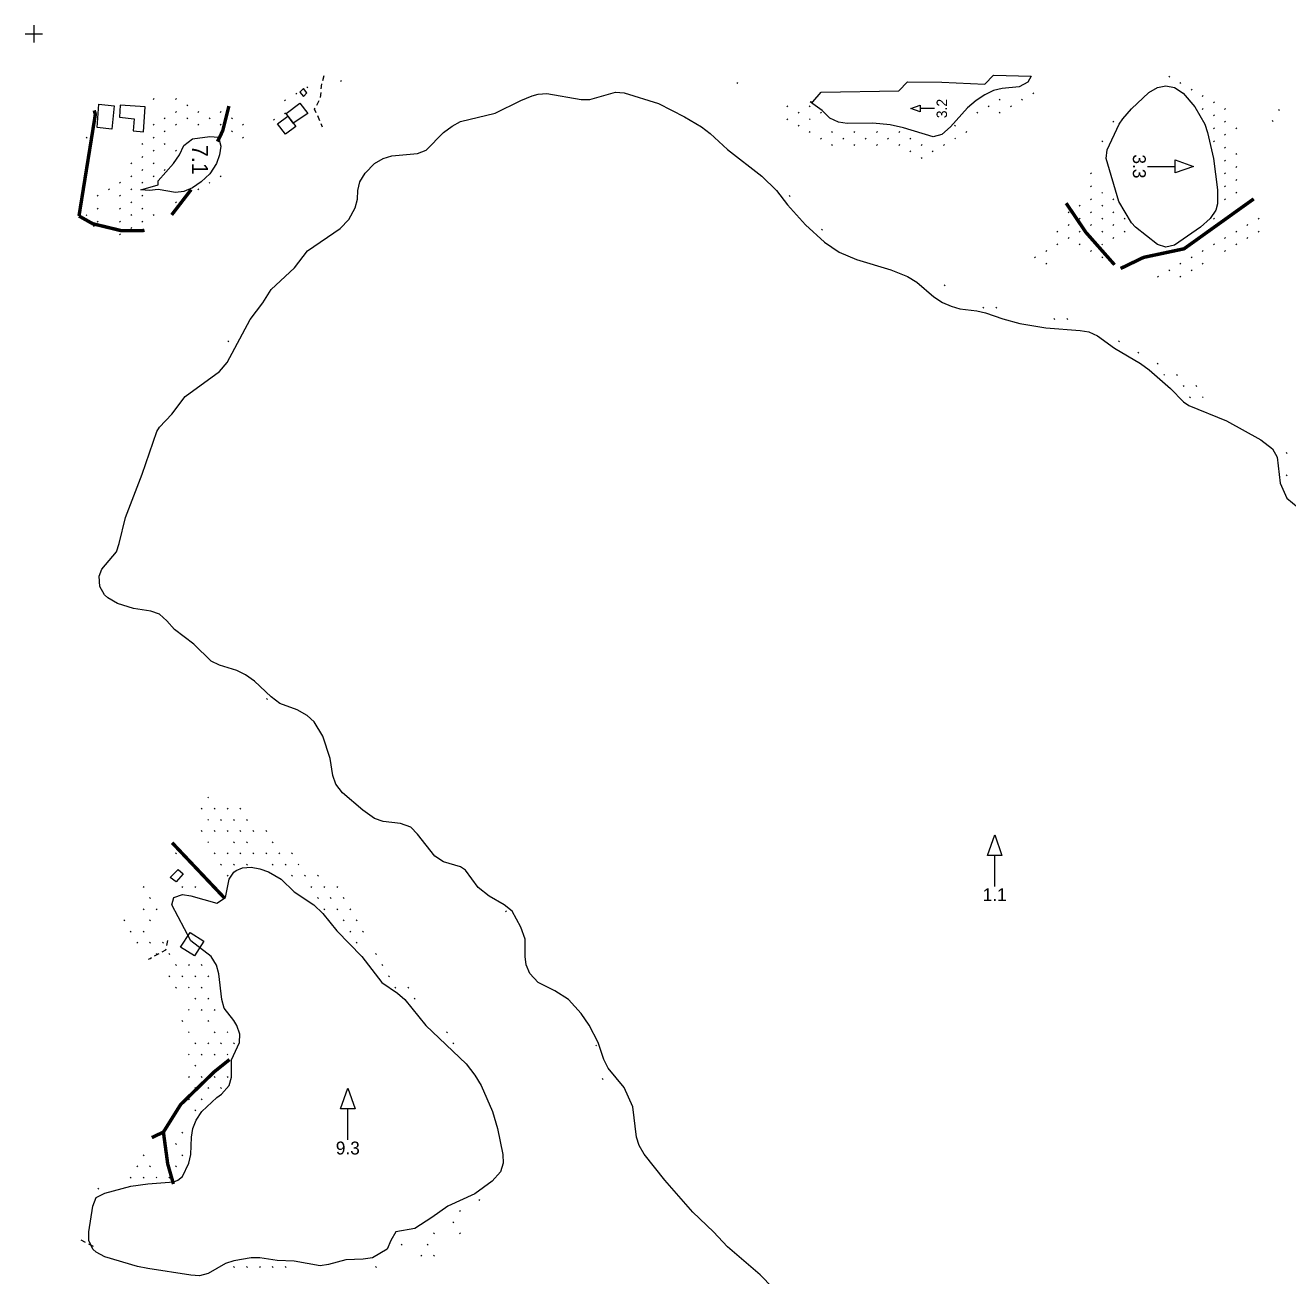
# Model space of a CAD drawing. Header units: millimetres. Extents: x -1 to 1201, y -1 to 901.
# Drawn here: x -1 to 292.6, y 610.1 to 901 of the extents above; entities that cross this region are included whole.
import ezdxf
from ezdxf.enums import TextEntityAlignment as Align

# ---------------------------------------------------------------- set-up
doc = ezdxf.new("R2010")
doc.units = ezdxf.units.MM
for name, color, linetype in [('ETCH', 7, 'CONTINUOUS'), ('REGISTER', 8, 'CONTINUOUS'), ('SCORE', 5, 'CONTINUOUS')]:
    doc.layers.add(name, color=color, linetype=linetype)

msp = doc.modelspace()

# ---------------------------------------------------------------- linework, layer by layer
at = {"layer": 'ETCH'}
for points in [[(67.784, 886.193), (67.924, 887.381)], [(68.13, 888.154), (68.439, 889.313)], [(72.274, 887.971), (72.487, 888.183)], [(164.407, 887.719), (164.619, 887.507)], [(264.961, 889.154), (264.749, 888.942)], [(267.559, 887.654), (267.347, 887.442)], [(28.932, 883.973), (28.72, 883.761)], [(34.128, 883.973), (33.916, 883.761)], [(61.882, 884.971), (62.095, 885.183)], [(64.48, 886.471), (64.693, 886.683)], [(67.651, 884.198), (67.73, 885.395)], [(233.184, 885.078), (233.396, 885.29)], [(270.157, 886.154), (269.945, 885.942)], [(272.755, 884.654), (272.543, 884.442)], [(34.128, 880.973), (33.916, 880.761)], [(36.726, 882.473), (36.514, 882.261)], [(39.324, 880.973), (39.112, 880.761)], [(44.52, 880.973), (44.308, 880.761)], [(59.284, 883.471), (59.497, 883.683)], [(66.634, 880.638), (66.243, 881.477), (66.372, 881.718)], [(66.752, 882.423), (67.321, 883.479)], [(176.028, 882.078), (176.24, 882.29)], [(181.224, 882.078), (181.436, 882.29)], [(210.273, 881.649), (207, 881.649)], [(222.792, 882.078), (223.004, 882.29)], [(225.39, 883.578), (225.602, 883.79)], [(227.988, 882.078), (228.2, 882.29)], [(230.586, 883.578), (230.798, 883.79)], [(272.755, 881.654), (272.543, 881.442)], [(275.353, 883.154), (275.141, 882.942)], [(277.951, 881.654), (277.739, 881.442)], [(290.281, 881.454), (290.493, 881.242)], [(28.932, 877.973), (28.72, 877.761)], [(31.53, 879.473), (31.318, 879.261)], [(34.128, 877.973), (33.916, 877.761)], [(36.726, 879.473), (36.514, 879.261)], [(39.324, 877.973), (39.112, 877.761)], [(41.922, 879.473), (41.71, 879.261)], [(44.52, 877.973), (44.308, 877.761)], [(47.118, 879.473), (46.906, 879.261)], [(49.716, 877.973), (49.504, 877.761)], [(56.686, 878.971), (56.899, 879.183)], [(59.284, 880.471), (59.497, 880.683)], [(67.48, 878.825), (66.973, 879.913)], [(68.094, 877.348), (67.945, 877.72), (67.797, 878.091)], [(176.028, 879.078), (176.24, 879.29)], [(178.626, 880.578), (178.838, 880.79)], [(181.224, 879.078), (181.436, 879.29)], [(183.822, 880.578), (184.034, 880.79)], [(220.194, 880.578), (220.406, 880.79)], [(225.39, 880.578), (225.602, 880.79)], [(251.971, 878.654), (251.759, 878.442)], [(275.353, 880.154), (275.141, 879.942)], [(277.951, 878.654), (277.739, 878.442)], [(288.781, 878.856), (288.993, 878.644)], [(31.53, 876.473), (31.318, 876.261)], [(47.118, 876.473), (46.906, 876.261)], [(178.626, 877.578), (178.838, 877.79)], [(181.224, 876.078), (181.436, 876.29)], [(186.42, 876.078), (186.632, 876.29)], [(191.616, 876.078), (191.828, 876.29)], [(196.812, 876.078), (197.024, 876.29)], [(202.008, 876.078), (202.22, 876.29)], [(214.998, 877.578), (215.21, 877.79)], [(217.596, 876.078), (217.808, 876.29)], [(275.353, 877.154), (275.141, 876.942)], [(277.951, 875.654), (277.739, 875.442)], [(280.549, 877.154), (280.337, 876.942)], [(13.344, 874.973), (13.132, 874.761)], [(26.334, 873.473), (26.122, 873.261)], [(28.932, 874.973), (28.72, 874.761)], [(31.53, 873.473), (31.318, 873.261)], [(49.716, 874.973), (49.504, 874.761)], [(183.822, 874.578), (184.034, 874.79)], [(186.42, 873.078), (186.632, 873.29)], [(189.018, 874.578), (189.23, 874.79)], [(191.616, 873.078), (191.828, 873.29)], [(194.214, 874.578), (194.426, 874.79)], [(196.812, 873.078), (197.024, 873.29)], [(199.41, 874.578), (199.622, 874.79)], [(202.008, 873.078), (202.22, 873.29)], [(204.606, 874.578), (204.818, 874.79)], [(207.204, 873.078), (207.416, 873.29)], [(212.4, 873.078), (212.612, 873.29)], [(214.998, 874.578), (215.21, 874.79)], [(249.373, 874.154), (249.161, 873.942)], [(275.353, 874.154), (275.141, 873.942)], [(277.951, 872.654), (277.739, 872.442)], [(26.334, 870.473), (26.122, 870.261)], [(28.932, 871.973), (28.72, 871.761)], [(34.128, 871.973), (33.916, 871.761)], [(204.606, 871.578), (204.818, 871.79)], [(207.204, 870.078), (207.416, 870.29)], [(209.802, 871.578), (210.014, 871.79)], [(277.951, 869.654), (277.739, 869.442)], [(280.549, 871.154), (280.337, 870.942)], [(23.736, 868.973), (23.524, 868.761)], [(26.334, 867.473), (26.122, 867.261)], [(28.932, 868.973), (28.72, 868.761)], [(31.53, 867.473), (31.318, 867.261)], [(246.775, 866.654), (246.563, 866.442)], [(259.816, 868.192), (266.234, 868.192)], [(277.951, 866.654), (277.739, 866.442)], [(280.549, 868.154), (280.337, 867.942)], [(21.138, 864.473), (20.926, 864.261)], [(23.736, 865.973), (23.524, 865.761)], [(26.334, 864.473), (26.122, 864.261)], [(28.932, 865.973), (28.72, 865.761)], [(41.922, 864.473), (41.71, 864.261)], [(44.52, 865.973), (44.308, 865.761)], [(246.775, 863.654), (246.563, 863.442)], [(277.951, 863.654), (277.739, 863.442)], [(280.549, 865.154), (280.337, 864.942)], [(15.942, 861.473), (15.73, 861.261)], [(18.54, 862.973), (18.328, 862.761)], [(21.138, 861.473), (20.926, 861.261)], [(23.736, 862.973), (23.524, 862.761)], [(26.334, 861.473), (26.122, 861.261)], [(39.324, 862.973), (39.112, 862.761)], [(176.569, 861.427), (176.782, 861.215)], [(246.775, 860.654), (246.563, 860.442)], [(249.373, 862.154), (249.161, 861.942)], [(251.971, 860.654), (251.759, 860.442)], [(277.951, 860.654), (277.739, 860.442)], [(280.549, 862.154), (280.337, 861.942)], [(15.942, 858.473), (15.73, 858.261)], [(21.138, 858.473), (20.926, 858.261)], [(23.736, 859.973), (23.524, 859.761)], [(26.334, 858.473), (26.122, 858.261)], [(34.128, 859.973), (33.916, 859.761)], [(241.579, 857.654), (241.367, 857.442)], [(244.177, 859.154), (243.965, 858.942)], [(246.775, 857.654), (246.563, 857.442)], [(249.373, 859.154), (249.161, 858.942)], [(251.971, 857.654), (251.759, 857.442)], [(13.344, 856.973), (13.132, 856.761)], [(15.044, 854.147), (14.868, 854.501)], [(15.942, 855.473), (15.73, 855.261)], [(21.138, 855.473), (20.926, 855.261)], [(23.736, 856.973), (23.524, 856.761)], [(26.334, 855.473), (26.122, 855.261)], [(28.932, 856.973), (28.72, 856.761)], [(241.579, 854.654), (241.367, 854.442)], [(244.177, 856.154), (243.965, 855.942)], [(246.775, 854.654), (246.563, 854.442)], [(249.373, 856.154), (249.161, 855.942)], [(251.971, 854.654), (251.759, 854.442)], [(254.569, 856.154), (254.357, 855.942)], [(275.353, 856.154), (275.141, 855.942)], [(283.147, 854.654), (282.935, 854.442)], [(285.745, 856.154), (285.533, 855.942)], [(18.54, 853.973), (18.328, 853.761)], [(21.138, 852.473), (20.926, 852.261)], [(23.736, 853.973), (23.524, 853.761)], [(184.069, 853.633), (184.282, 853.421)], [(238.981, 853.154), (238.769, 852.942)], [(241.579, 851.654), (241.367, 851.442)], [(244.177, 853.154), (243.965, 852.942)], [(246.775, 851.654), (246.563, 851.442)], [(249.373, 853.154), (249.161, 852.942)], [(251.971, 851.654), (251.759, 851.442)], [(254.569, 853.154), (254.357, 852.942)], [(277.951, 851.654), (277.739, 851.442)], [(280.549, 853.154), (280.337, 852.942)], [(283.147, 851.654), (282.935, 851.442)], [(285.745, 853.154), (285.533, 852.942)], [(236.383, 848.654), (236.171, 848.442)], [(238.981, 850.154), (238.769, 849.942)], [(244.177, 850.154), (243.965, 849.942)], [(246.775, 848.654), (246.563, 848.442)], [(249.373, 850.154), (249.161, 849.942)], [(272.755, 848.654), (272.543, 848.442)], [(275.353, 850.154), (275.141, 849.942)], [(277.951, 848.654), (277.739, 848.442)], [(280.549, 850.154), (280.337, 849.942)], [(233.785, 847.154), (233.573, 846.942)], [(249.373, 847.154), (249.161, 846.942)], [(270.157, 847.154), (269.945, 846.942)], [(236.383, 845.654), (236.171, 845.442)], [(264.961, 844.154), (264.749, 843.942)], [(267.559, 845.654), (267.347, 845.442)], [(270.157, 844.154), (269.945, 843.942)], [(272.755, 845.654), (272.543, 845.442)], [(212.569, 840.643), (212.782, 840.431)], [(262.363, 842.654), (262.151, 842.442)], [(267.559, 842.654), (267.347, 842.442)], [(221.569, 835.447), (221.782, 835.235)], [(224.569, 835.447), (224.782, 835.235)], [(238.069, 832.849), (238.282, 832.637)], [(241.069, 832.849), (241.282, 832.637)], [(46.069, 827.653), (46.282, 827.441)], [(253.069, 827.653), (253.282, 827.441)], [(257.569, 825.055), (257.782, 824.843)], [(262.069, 822.457), (262.282, 822.245)], [(263.569, 819.859), (263.782, 819.647)], [(266.569, 819.859), (266.782, 819.647)], [(268.069, 817.261), (268.282, 817.049)], [(271.069, 817.261), (271.282, 817.049)], [(269.569, 814.663), (269.782, 814.451)], [(272.569, 814.663), (272.782, 814.451)], [(292.069, 801.673), (292.282, 801.461)], [(292.069, 796.477), (292.282, 796.265)], [(55.069, 744.517), (55.282, 744.305)], [(41.398, 721.625), (41.61, 721.413)], [(39.898, 719.027), (40.11, 718.815)], [(42.898, 719.027), (43.11, 718.815)], [(45.898, 719.027), (46.11, 718.815)], [(48.898, 719.027), (49.11, 718.815)], [(39.898, 713.831), (40.11, 713.619)], [(41.398, 716.429), (41.61, 716.217)], [(42.898, 713.831), (43.11, 713.619)], [(44.398, 716.429), (44.61, 716.217)], [(45.898, 713.831), (46.11, 713.619)], [(47.398, 716.429), (47.61, 716.217)], [(48.898, 713.831), (49.11, 713.619)], [(50.398, 716.429), (50.61, 716.217)], [(51.898, 713.831), (52.11, 713.619)], [(54.898, 713.831), (55.11, 713.619)], [(41.398, 711.233), (41.61, 711.021)], [(47.398, 711.233), (47.61, 711.021)], [(50.398, 711.233), (50.61, 711.021)], [(56.398, 711.233), (56.61, 711.021)], [(33.898, 708.635), (34.11, 708.423)], [(42.898, 708.635), (43.11, 708.423)], [(45.898, 708.635), (46.11, 708.423)], [(48.898, 708.635), (49.11, 708.423)], [(51.898, 708.635), (52.11, 708.423)], [(54.898, 708.635), (55.11, 708.423)], [(57.898, 708.635), (58.11, 708.423)], [(60.898, 708.635), (61.11, 708.423)], [(224.304, 700.818), (224.304, 708.018)], [(44.398, 706.037), (44.61, 705.825)], [(47.398, 706.037), (47.61, 705.825)], [(50.398, 706.037), (50.61, 705.825)], [(56.398, 706.037), (56.61, 705.825)], [(59.398, 706.037), (59.61, 705.825)], [(62.398, 706.037), (62.61, 705.825)], [(39.898, 703.439), (40.11, 703.227)], [(45.898, 703.439), (46.11, 703.227)], [(60.898, 703.439), (61.11, 703.227)], [(63.898, 703.439), (64.11, 703.227)], [(66.898, 703.439), (67.11, 703.227)], [(26.398, 700.841), (26.61, 700.629)], [(35.398, 700.841), (35.61, 700.629)], [(38.398, 700.841), (38.61, 700.629)], [(65.398, 700.841), (65.61, 700.629)], [(68.398, 700.841), (68.61, 700.629)], [(71.398, 700.841), (71.61, 700.629)], [(27.898, 698.243), (28.11, 698.031)], [(66.898, 698.243), (67.11, 698.031)], [(69.898, 698.243), (70.11, 698.031)], [(72.898, 698.243), (73.11, 698.031)], [(21.898, 693.047), (22.11, 692.835)], [(26.398, 695.645), (26.61, 695.433)], [(27.898, 693.047), (28.11, 692.835)], [(29.398, 695.645), (29.61, 695.433)], [(68.398, 695.645), (68.61, 695.433)], [(71.398, 695.645), (71.61, 695.433)], [(72.898, 693.047), (73.11, 692.835)], [(74.398, 695.645), (74.61, 695.433)], [(75.898, 693.047), (76.11, 692.835)], [(110.569, 695.155), (110.782, 694.943)], [(23.398, 690.449), (23.61, 690.237)], [(26.398, 690.449), (26.61, 690.237)], [(74.398, 690.449), (74.61, 690.237)], [(77.398, 690.449), (77.61, 690.237)], [(24.898, 687.851), (25.11, 687.639)], [(27.898, 687.851), (28.11, 687.639)], [(30.898, 687.851), (31.11, 687.639)], [(31.911, 687.103), (32.162, 688.276)], [(75.898, 687.851), (76.11, 687.639)], [(27.655, 683.928), (28.006, 684.12), (28.357, 684.312)], [(29.059, 684.695), (30.113, 685.269)], [(29.398, 685.253), (29.61, 685.041)], [(30.815, 685.652), (31.704, 686.137), (31.743, 686.321)], [(32.398, 685.253), (32.61, 685.041)], [(80.398, 685.253), (80.61, 685.041)], [(33.898, 682.655), (34.11, 682.443)], [(36.898, 682.655), (37.11, 682.443)], [(39.898, 682.655), (40.11, 682.443)], [(81.898, 682.655), (82.11, 682.443)], [(32.398, 680.057), (32.61, 679.845)], [(35.398, 680.057), (35.61, 679.845)], [(38.398, 680.057), (38.61, 679.845)], [(41.398, 680.057), (41.61, 679.845)], [(83.398, 680.057), (83.61, 679.845)], [(33.898, 677.459), (34.11, 677.247)], [(36.898, 677.459), (37.11, 677.247)], [(39.898, 677.459), (40.11, 677.247)], [(84.898, 677.459), (85.11, 677.247)], [(87.898, 677.459), (88.11, 677.247)], [(38.398, 674.861), (38.61, 674.649)], [(41.398, 674.861), (41.61, 674.649)], [(89.398, 674.861), (89.61, 674.649)], [(35.398, 669.665), (35.61, 669.453)], [(36.898, 672.263), (37.11, 672.051)], [(39.898, 672.263), (40.11, 672.051)], [(41.398, 669.665), (41.61, 669.453)], [(42.898, 672.263), (43.11, 672.051)], [(36.898, 667.067), (37.11, 666.855)], [(42.898, 667.067), (43.11, 666.855)], [(45.898, 667.067), (46.11, 666.855)], [(96.898, 667.067), (97.11, 666.855)], [(38.398, 664.469), (38.61, 664.257)], [(41.398, 664.469), (41.61, 664.257)], [(44.398, 664.469), (44.61, 664.257)], [(47.398, 664.469), (47.61, 664.257)], [(98.398, 664.469), (98.61, 664.257)], [(131.569, 663.979), (131.782, 663.767)], [(36.898, 661.871), (37.11, 661.659)], [(39.898, 661.871), (40.11, 661.659)], [(42.898, 661.871), (43.11, 661.659)], [(45.898, 661.871), (46.11, 661.659)], [(38.398, 659.273), (38.61, 659.061)], [(44.398, 659.273), (44.61, 659.061)], [(36.898, 656.675), (37.11, 656.463)], [(39.898, 656.675), (40.11, 656.463)], [(42.898, 656.675), (43.11, 656.463)], [(45.898, 656.675), (46.11, 656.463)], [(133.069, 656.185), (133.282, 655.973)], [(38.398, 654.077), (38.61, 653.865)], [(41.398, 654.077), (41.61, 653.865)], [(44.398, 654.077), (44.61, 653.865)], [(36.898, 651.479), (37.11, 651.267)], [(39.898, 651.479), (40.11, 651.267)], [(73.957, 641.935), (73.957, 649.135)], [(38.398, 648.881), (38.61, 648.669)], [(35.398, 643.685), (35.61, 643.473)], [(33.898, 641.087), (34.11, 640.875)], [(26.398, 638.489), (26.61, 638.277)], [(35.398, 638.489), (35.61, 638.277)], [(24.898, 635.891), (25.11, 635.679)], [(27.898, 635.891), (28.11, 635.679)], [(33.898, 635.891), (34.11, 635.679)], [(23.398, 633.293), (23.61, 633.081)], [(26.398, 633.293), (26.61, 633.081)], [(29.398, 633.293), (29.61, 633.081)], [(32.398, 633.293), (32.61, 633.081)], [(15.898, 630.695), (16.11, 630.483)], [(99.898, 625.499), (100.11, 625.287)], [(104.398, 628.097), (104.61, 627.885)], [(98.398, 622.901), (98.61, 622.689)], [(93.898, 620.303), (94.11, 620.091)], [(99.898, 620.303), (100.11, 620.091)], [(13.035, 618.071), (11.962, 618.608)], [(14.824, 617.177), (13.75, 617.714)], [(86.398, 617.705), (86.61, 617.493)], [(92.398, 617.705), (92.61, 617.493)], [(90.898, 615.107), (91.11, 614.895)], [(93.898, 615.107), (94.11, 614.895)], [(47.398, 612.509), (47.61, 612.297)], [(50.398, 612.509), (50.61, 612.297)], [(53.398, 612.509), (53.61, 612.297)], [(56.398, 612.509), (56.61, 612.297)], [(59.398, 612.509), (59.61, 612.297)], [(80.398, 612.509), (80.61, 612.297)]]:
    msp.add_lwpolyline(points, dxfattribs=at)
for points in [[(62.843, 885.477), (63.643, 884.477), (64.443, 885.277), (63.643, 886.277)], [(16.084, 882.667), (19.684, 882.267), (19.084, 876.867), (15.684, 877.267)], [(26.484, 876.267), (26.884, 882.067), (21.084, 882.467), (20.884, 879.667), (24.284, 879.267), (24.084, 876.467)], [(61.243, 878.277), (59.643, 880.477), (62.843, 882.877), (64.643, 880.477)], [(204.818, 881.649), (207, 882.412), (207, 880.885)], [(59.443, 875.677), (57.643, 878.077), (60.043, 879.877), (61.843, 877.477)], [(270.512, 868.192), (266.234, 866.695), (266.234, 869.69)], [(224.304, 712.818), (225.984, 708.018), (222.624, 708.018)], [(32.704, 702.937), (34.504, 704.737), (35.704, 703.737), (34.104, 701.937)], [(37.304, 690.137), (40.504, 688.137), (38.304, 684.737), (35.104, 686.737)], [(73.957, 653.935), (75.637, 649.135), (72.277, 649.135)]]:
    msp.add_lwpolyline(points, close=True, dxfattribs=at)
at = {"layer": 'ETCH', "const_width": 0.8}
for points in [[(11.484, 856.667), (15.284, 880.267), (15.031, 881.214)], [(43.684, 873.967), (44.884, 876.467), (46.324, 882.227)], [(33.023, 856.92), (37.559, 862.817)], [(253.551, 844.464), (258.905, 847.048), (268.305, 849.048), (284.505, 860.648)], [(252.155, 845.323), (245.505, 852.848), (240.905, 859.648)], [(11.484, 856.667), (14.684, 854.867), (21.284, 853.267), (26.284, 853.267), (26.701, 853.384)], [(45.319, 698.114), (33.134, 710.991)], [(33.437, 631.67), (32.104, 636.337), (31.104, 643.737), (35.104, 650.137), (42.904, 657.737), (46.475, 660.594)], [(31.104, 643.737), (28.404, 642.462)]]:
    msp.add_lwpolyline(points, dxfattribs=at)
at = {"layer": 'REGISTER'}
for points in [[(-1, 899), (3, 899)], [(1, 901), (1, 897)]]:
    msp.add_lwpolyline(points, dxfattribs=at)
at = {"layer": 'SCORE'}
for points in [[(182, 882.776), (181.441, 883.184), (182, 883.216), (184, 885.427), (202, 885.748), (204, 887.833), (212, 887.781), (222, 887.334), (224, 889.408), (232.795, 889.184), (232, 887.788), (230, 886.711), (226, 886.32), (224, 885.808), (222, 884.848), (220, 883.552), (218, 881.843), (214, 877.369), (212, 875.625), (210, 875.083), (203.14, 877.184), (200, 877.843), (196, 878.265), (190, 878.196), (188, 878.448), (186, 879.434), (184.227, 881.184)], [(276.105, 862.714), (276.105, 859.529), (275.695, 858.048), (274.38, 856.048), (272.105, 854.041), (266.105, 849.897), (264.105, 849.449), (262.105, 850.015), (257.032, 854.048), (256.105, 855.057), (253.18, 860.048), (250.223, 870.048), (250.42, 872.048), (253.226, 878.048), (254.105, 879.26), (256.105, 881.562), (260.105, 885.362), (262.105, 886.555), (264.105, 886.936), (266.105, 886.538), (268.105, 885.201), (270.835, 882.048), (273.125, 878.048), (273.751, 876.048), (275.131, 870.048)], [(43.884, 874.964), (44.467, 872.867), (44.11, 870.867), (43.416, 868.867), (41.884, 866.436), (39.884, 864.619), (37.884, 863.24), (35.884, 862.357), (33.884, 862.156), (29.884, 862.857), (27.884, 862.571), (25.884, 862.75), (29.884, 863.89), (29.903, 864.867), (33.463, 868.867), (34.831, 870.867), (35.884, 873.088), (37.884, 874.635), (41.884, 875.131)], [(48.04, 704.537), (49.504, 705.138), (51.504, 705.28), (53.504, 704.925), (55.504, 704.25), (58.488, 702.537), (61.504, 699.571), (66.032, 696.537), (68.124, 694.537), (71.391, 690.537), (77.219, 684.537), (81.884, 678.537), (85.504, 676.017), (87.193, 674.537), (92.073, 668.537), (101.504, 659.567), (103.504, 656.96), (104.959, 654.537), (107.551, 648.537), (108.745, 644.537), (109.98, 638.537), (110.088, 636.537), (109.483, 634.537), (107.504, 632.331), (103.504, 629.416), (97.167, 626.537), (93.504, 623.85), (89.504, 621.364), (85.158, 620.537), (83.943, 618.537), (83.095, 616.537), (79.717, 614.537), (77.504, 614.17), (73.504, 614.017), (69.504, 612.932), (67.504, 612.673), (61.504, 613.765), (57.504, 613.878), (53.504, 614.506), (51.504, 614.515), (47.504, 613.853), (45.504, 613.224), (41.504, 610.856), (39.504, 610.329), (37.504, 610.46), (27.504, 612.037), (25.109, 612.537), (17.504, 614.777), (15.504, 615.792), (14.715, 616.537), (13.739, 618.537), (13.779, 620.537), (14.705, 626.537), (15.504, 628.548), (17.504, 629.573), (23.504, 631.199), (27.504, 631.743), (33.504, 632.174), (34.427, 632.537), (35.504, 633.441), (37, 636.537), (37.503, 638.537), (37.633, 642.537), (37.967, 644.537), (38.681, 646.537), (40.053, 648.537), (43.504, 651.775), (44.619, 652.537), (46.416, 654.537), (46.911, 656.537), (46.932, 660.537), (48.801, 664.537), (48.836, 666.537), (48.174, 668.537), (47.504, 669.657), (45.244, 672.537), (44.669, 674.537), (44, 680.537), (43.442, 682.537), (42.2, 684.537), (37.504, 688.182), (33.1, 696.537), (33.504, 698.268), (35.504, 698.96), (37.504, 698.637), (43.504, 696.92), (45.504, 698.304), (46.4, 702.537), (47.504, 704.146)]]:
    msp.add_lwpolyline(points, close=True, dxfattribs=at)
msp.add_lwpolyline([(184.175, 595.79), (169.831, 610.585), (162.175, 617.087), (158.912, 620.585), (154.175, 625.123), (147.639, 632.585), (142.798, 638.585), (141.704, 640.585), (141.037, 642.585), (140.175, 649.582), (138.175, 654.069), (134.461, 658.585), (133.458, 660.585), (132.112, 664.585), (130.061, 668.585), (128.175, 671.309), (125.217, 674.585), (122.08, 676.585), (118.175, 678.531), (116.269, 680.585), (115.448, 682.585), (115.156, 684.585), (115.14, 688.585), (114.175, 691.382), (112.175, 695.057), (110.284, 696.585), (106.831, 698.585), (104.247, 700.585), (101.312, 704.585), (100.175, 705.379), (96.175, 706.549), (94.175, 707.908), (90.175, 712.949), (88.571, 714.585), (86.175, 715.444), (82.175, 715.901), (80.175, 716.651), (77.424, 718.585), (72.693, 722.585), (71.196, 724.585), (70.454, 726.585), (69.884, 730.585), (68.175, 735.759), (66.175, 739.093), (64.516, 740.585), (62.175, 741.905), (58.175, 743.363), (56.175, 744.895), (52.269, 748.585), (50.175, 749.991), (48.175, 751.035), (44.175, 752.255), (42.175, 753.204), (38.175, 757.122), (33.672, 760.585), (31.93, 762.585), (30.175, 764.134), (28.175, 764.794), (24.175, 765.438), (20.455, 766.585), (18.175, 767.885), (17.44, 768.585), (16.33, 770.585), (16.175, 772.955), (16.759, 774.585), (20.175, 778.632), (20.846, 780.585), (22.262, 786.585), (26.175, 796.69), (29.542, 806.585), (30.175, 807.566), (33.028, 810.585), (36.175, 814.689), (44.175, 820.547), (45.898, 822.585), (51.233, 832.585), (54.175, 836.465), (56.175, 839.554), (61.607, 844.585), (64.577, 848.585), (72.175, 853.74), (74.175, 855.817), (75.669, 858.585), (76.197, 860.585), (76.293, 862.585), (76.762, 864.585), (77.999, 866.585), (80.175, 868.838), (82.175, 870.01), (84.175, 870.662), (90.175, 871.23), (92.175, 871.944), (96.175, 876.101), (98.175, 877.553), (100.175, 878.629), (108.175, 880.565), (114.175, 883.516), (116.838, 884.585), (118.175, 884.998), (120.175, 885.177), (128.175, 883.737), (130.175, 883.784), (136.175, 885.414), (138.175, 885.301), (146.175, 882.781), (152.175, 879.738), (156.175, 877.423), (158.175, 875.862), (162.175, 872.103), (170.175, 865.942), (173.595, 862.585), (176.175, 859.265), (180.337, 854.585), (184.772, 850.585), (188.175, 848.298), (192.175, 846.538), (200.175, 844.138), (204.071, 842.585), (206.175, 841.323), (210.175, 837.912), (212.175, 836.584), (214.175, 835.681), (216.175, 835.064), (220.175, 834.616), (222.175, 834.142), (226.175, 832.731), (230.175, 831.655), (236.175, 830.683), (244.175, 830.089), (246.175, 829.711), (248.175, 828.779), (252.175, 825.928), (258.175, 822.409), (260.175, 820.891), (265.171, 816.585), (268.175, 813.508), (269.443, 812.585), (278.175, 809.062), (286.175, 804.673), (288.838, 802.585), (289.927, 800.585), (290.669, 794.585), (292.175, 791.101), (296.175, 787.799)], dxfattribs=at)

# ---------------------------------------------------------------- texts
for s, height, rotation, p in [('3.2', 2.424, 90, (213.212, 881.649)), ('7.1', 3.738, 270, (37.738, 869.725)), ('3.3', 3, 270, (256.416, 868.192))]:
    msp.add_text(s, height=height, rotation=rotation, dxfattribs=at).set_placement(p, align=Align.CENTER)
for s, p in [('1.1', (224.304, 697.418)), ('9.3', (73.957, 638.535))]:
    msp.add_text(s, height=3, dxfattribs=at).set_placement(p, align=Align.CENTER)

doc.saveas('drawing.dxf')
